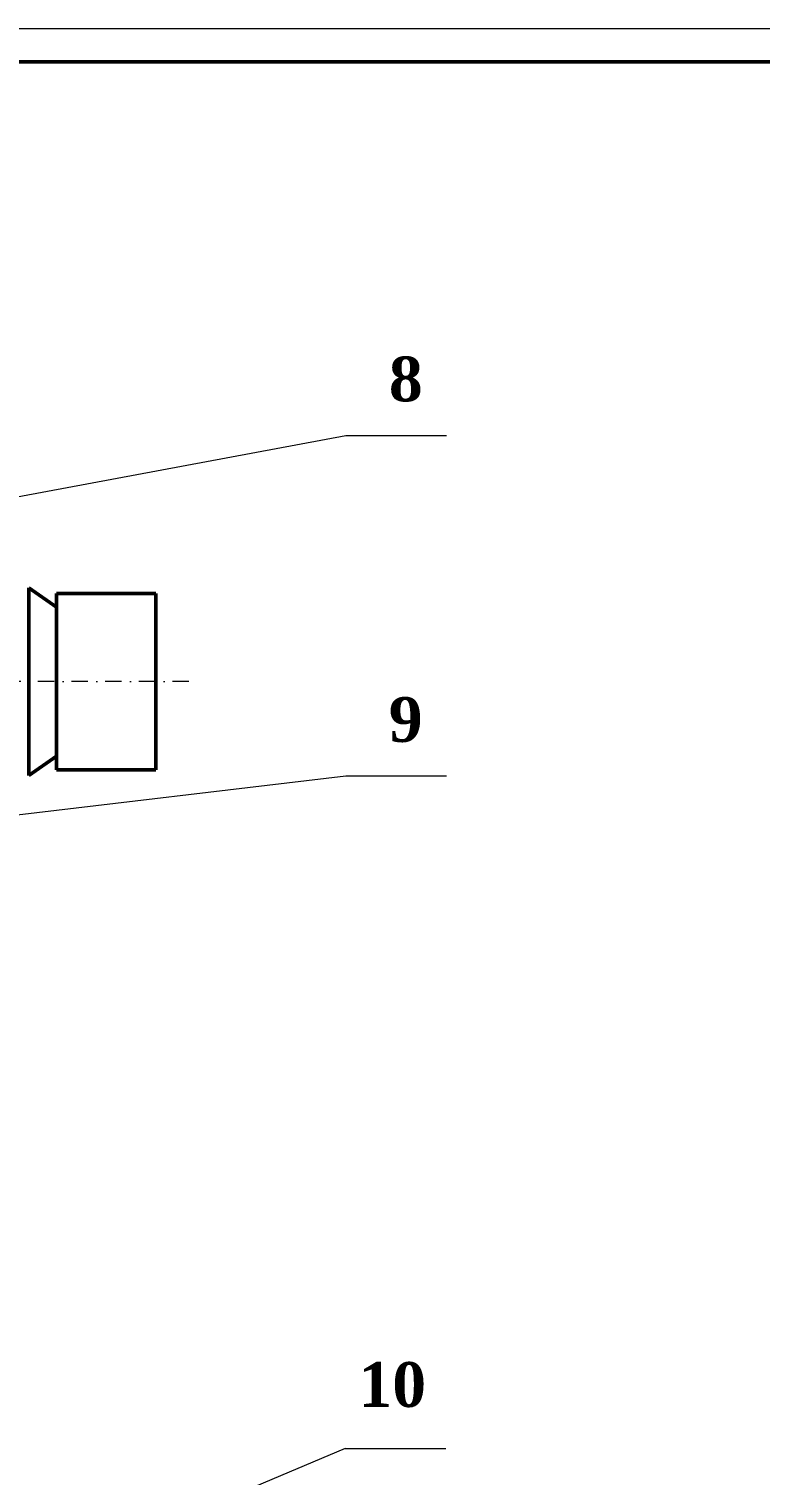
# Model space of a CAD drawing. Header units: inches. Extents: x -122986 to 27550, y -4965 to 6170.
# Drawn here: x 2542.1 to 2674.6, y 977.9 to 1240.2 of the extents above; entities that cross this region are included whole.
import ezdxf

# ---------------------------------------------------------------- set-up
doc = ezdxf.new("R2010")
doc.units = ezdxf.units.IN
doc.header["$LTSCALE"] = 2
doc.header["$MEASUREMENT"] = 0
doc.linetypes.add('DASHDOT', pattern=[1, 0.5, -0.25, 0, -0.25])
for name, color, linetype, lineweight in [('1 Kich Thước', 7, 'Continuous', 15), ('1 mãnh', 7, 'Continuous', 5), ('1 Đường Tâm', 50, 'DASHDOT', 9), ('1 Đậm', 7, 'Continuous', 50)]:
    doc.layers.add(name, color=color, linetype=linetype, lineweight=lineweight)
doc.styles.add('tinh', font='arial.ttf')
doc.styles.add('vn', font='VTIMEN.TTF', dxfattribs={"height": 4})
doc.dimstyles.new('Tịnh', dxfattribs={"dimtxt": 0.3, "dimasz": 1.5, "dimexe": 1, "dimexo": 0.0625, "dimgap": 0.4, "dimtad": 1, "dimtoh": 1, "dimzin": 0, "dimdsep": 46, "dimtxsty": 'tinh', "dimcen": 0.09, "dimclrd": 256, "dimclre": 256, "dimclrt": 4, "dimadec": 0, "dimazin": 0, "dimtfac": 1, "dimtofl": 0, "dimtmove": 0, "dimatfit": 3, "dimfxl": 1, "dimtfillclr": 4, "dimtolj": 1, "dimtzin": 0, "dimlwd": -1, "dimlwe": -1, "dimarcsym": 0})

# ---------------------------------------------------------------- blocks, each defined once
blk = doc.blocks.new('*D297')
at = {"layer": '1 mãnh', "ltscale": 15, "transparency": 16777216}
for p, q in [((2302.91, 1101.75), (2302.91, 899.84)), ((2572, 959.75), (2572, 899.84)), ((2307.91, 900.84), (2567, 900.84))]:
    blk.add_line(p, q, dxfattribs=at)
for points in [[(2307.91, 901.67), (2307.91, 900.01), (2302.91, 900.84)], [(2567, 901.67), (2567, 900.01), (2572, 900.84)]]:
    blk.add_solid(points, dxfattribs=at)
at = {"layer": 'Defpoints', "color": 0, "ltscale": 15, "transparency": 16777216}
for p in [(2302.91, 1101.81), (2572, 959.81), (2572, 900.84)]:
    blk.add_point(p, dxfattribs=at)
at = {"layer": '1 mãnh', "color": 4, "ltscale": 15, "transparency": 16777216, "insert": (2438.51, 904.89), "char_height": 3, "attachment_point": 5, "style": 'tinh'}
blk.add_mtext('\\A1;{\\H1.6667x;270}', dxfattribs=at)

msp = doc.modelspace()

# ---------------------------------------------------------------- linework, layer by layer
at = {"layer": '1 Kich Thước', "ltscale": 15}
msp.add_line((2599.403, 982.703), (2560.002, 966.059), dxfattribs=at)
at = {"layer": '1 mãnh', "lineweight": 13, "ltscale": 15}
for p, q in [((2527.968, 1153.077), (2599.527, 1166.465)), ((2599.527, 1166.465), (2617.769, 1166.465)), ((2599.527, 1104.691), (2617.769, 1104.691)), ((2599.403, 982.703), (2617.645, 982.703))]:
    msp.add_line(p, q, dxfattribs=at)
at = {"layer": '1 mãnh', "ltscale": 15}
msp.add_line((2457.103, 1087.809), (2599.527, 1104.691), dxfattribs=at)
msp.add_lwpolyline([(2096.626, 399.211), (3285.626, 399.211), (3285.626, 1240.211), (2096.626, 1240.211)], close=True, dxfattribs=at)
at = {"layer": '1 Đường Tâm', "lineweight": 9, "ltscale": 3}
msp.add_line((2571.095, 1121.809), (2296.908, 1121.809), dxfattribs=at)
at = {"layer": '1 Đậm', "lineweight": 50}
for p, q in [((2547.095, 1135.309), (2542.095, 1138.809)), ((2542.095, 1104.809), (2542.095, 1138.809)), ((2565.095, 1137.809), (2547.095, 1137.809)), ((2547.095, 1105.809), (2547.095, 1137.809)), ((2565.095, 1105.809), (2565.095, 1137.809)), ((2542.095, 1104.809), (2547.095, 1108.309)), ((2547.095, 1105.809), (2565.095, 1105.809))]:
    msp.add_line(p, q, dxfattribs=at)
at = {"layer": '1 Đậm', "ltscale": 0.2}
msp.add_lwpolyline([(2122.626, 404.211), (3280.626, 404.211), (3280.626, 1234.211), (2122.626, 1234.211)], close=True, dxfattribs=at)

# ---------------------------------------------------------------- texts
at = {"layer": '1 mãnh', "lineweight": 13, "ltscale": 2, "char_height": 8.12308, "width": 14.69244, "attachment_point": 1, "style": 'vn'}
for s, insert in [('\\A1;\\pi4.7637;{\\fTimes New Roman|b1|i0|c0|p18;8}', (2602.563, 1180.778)), ('\\A1;\\pi4.7403;{\\fTimes New Roman|b1|i0|c0|p18;9}', (2602.563, 1119.005)), ('\\A1;\\pi1.9524;{\\fTimes New Roman|b1|i0|c0|p18;10}', (2599.857, 998.362))]:
    msp.add_mtext(s, dxfattribs=dict(at, insert=insert))

# ---------------------------------------------------------------- dimensions: what is measured, and where the dimension line sits
at = {"layer": '1 mãnh', "ltscale": 15}
dim = msp.add_linear_dim(base=(2572.002, 900.84), p1=(2302.908, 1101.809), p2=(2572.002, 959.809), text='{\\H1.6667x;270}', dimstyle='Tịnh', override={"dimtxt": 3, "dimasz": 5, "dimgap": 1.5, "dimdec": 0, "dimtdec": 0}, dxfattribs=at)
dim.commit()
dim.dimension.update_dxf_attribs({"geometry": '*D297', "text_midpoint": (2438.511, 900.84), "dimtype": 160})

doc.saveas('drawing.dxf')
